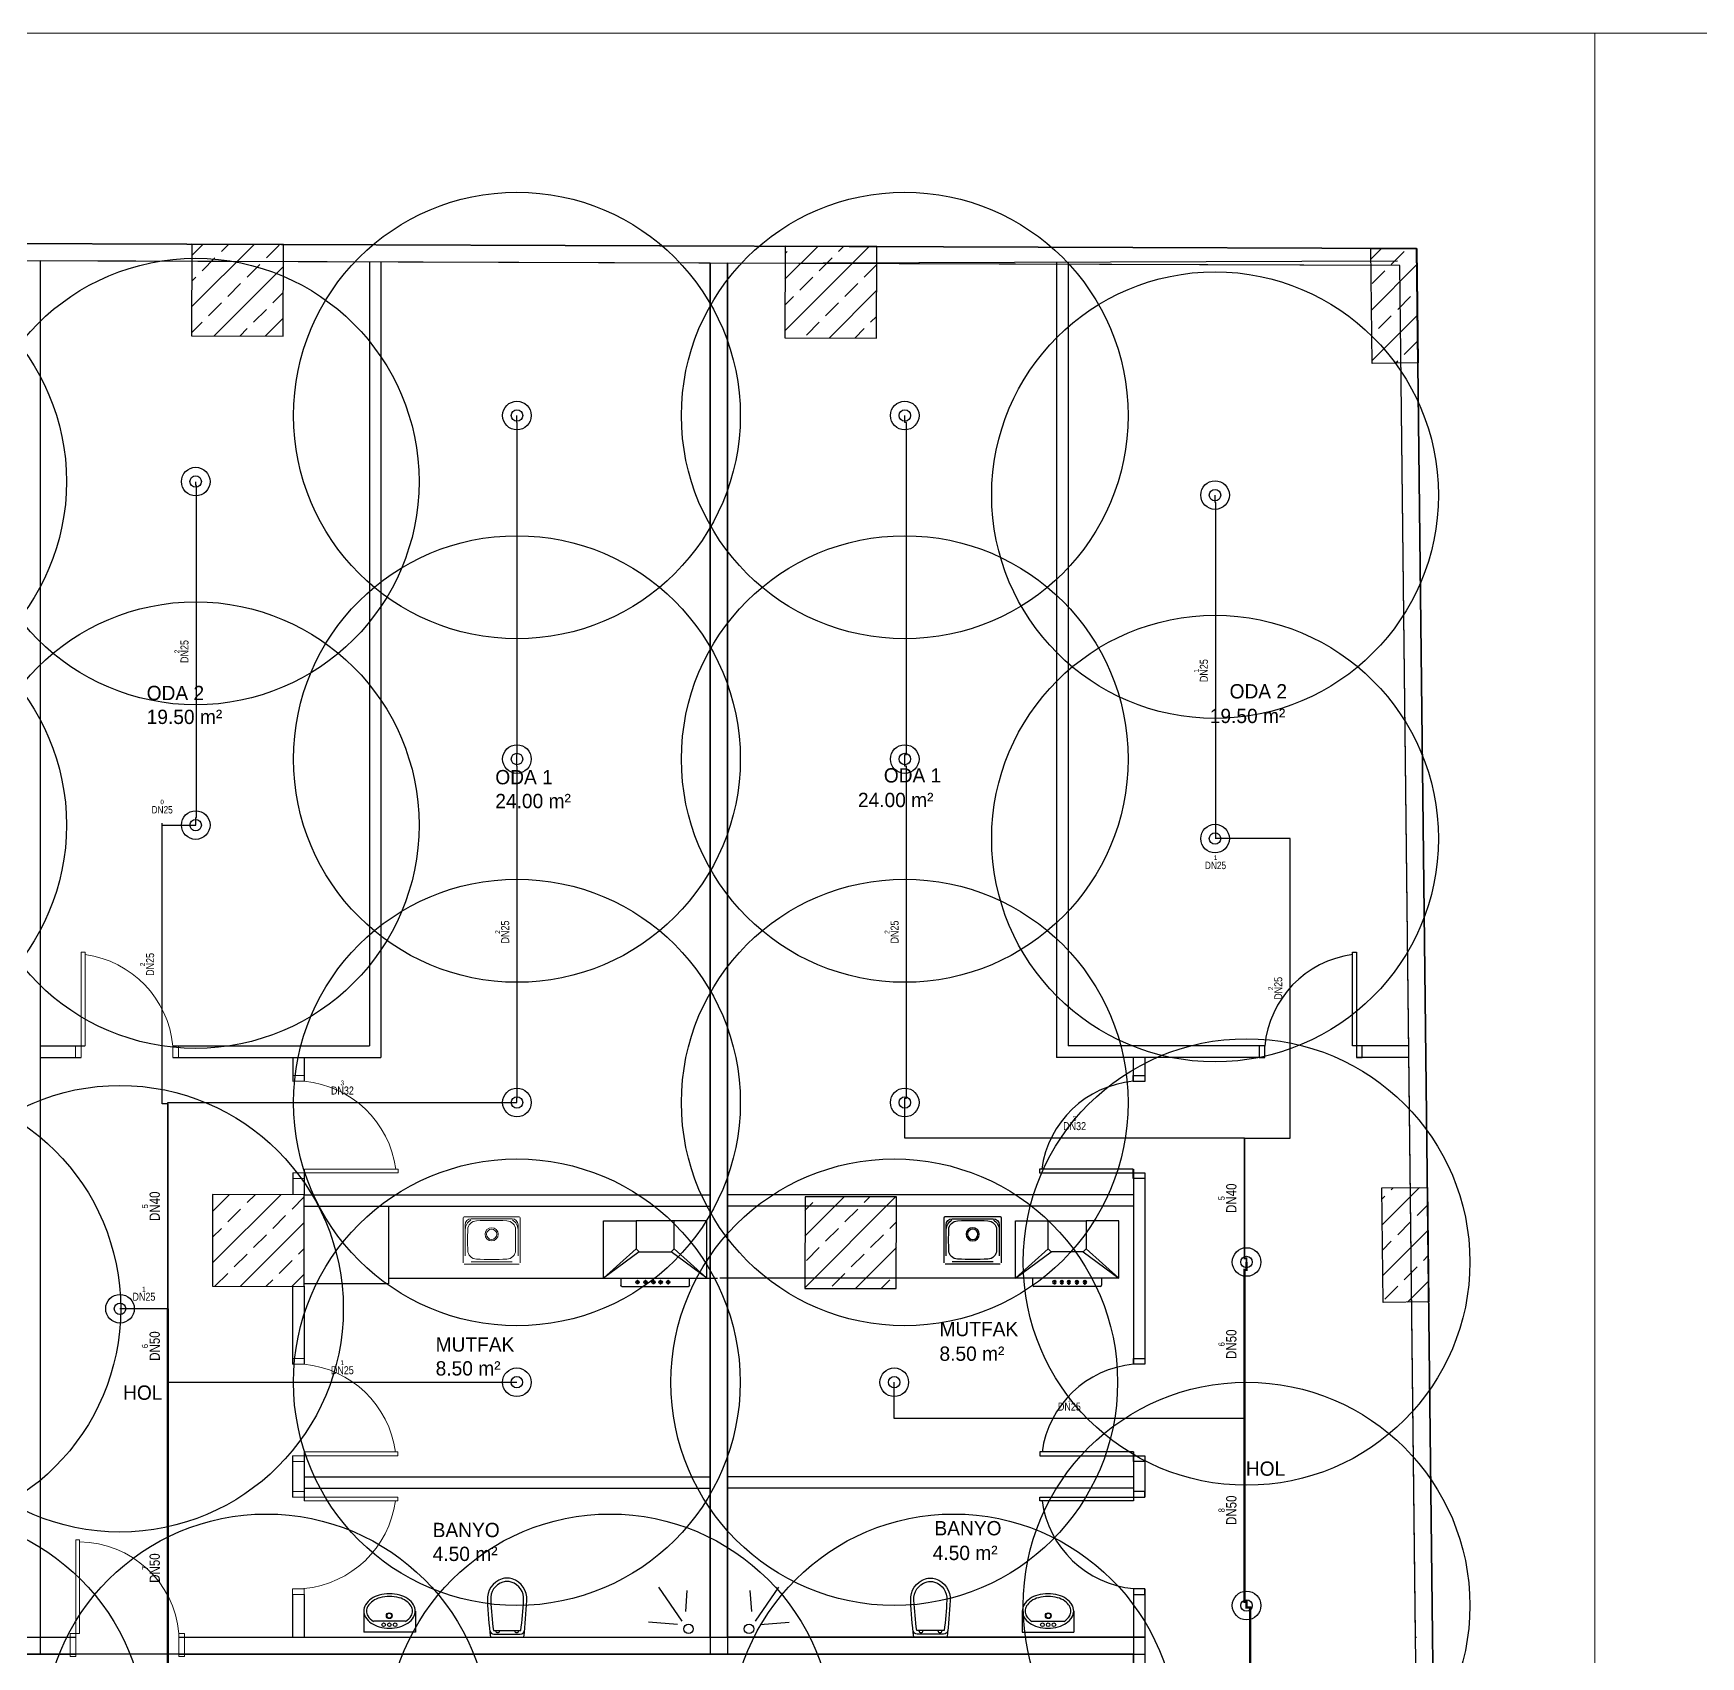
# Model space of a CAD drawing. Header units: centimetres. Extents: x 247996 to 315152, y -468471 to -440326.
# Drawn here: x 255135 to 256590, y -452067 to -450649 of the extents above; entities that cross this region are included whole.
import ezdxf
from ezdxf.enums import TextEntityAlignment as Align

# ---------------------------------------------------------------- set-up
doc = ezdxf.new("R2010")
doc.units = ezdxf.units.CM
for name, color, linetype, lineweight in [('SCOTT-ANTED', 144, 'Continuous', 0), ('SCOTT-ARC_Tefriş1', 117, 'Continuous', 9), ('SCOTT-M_Kapi_Kesit', 171, 'Continuous', 20)]:
    doc.layers.add(name, color=color, linetype=linetype, lineweight=lineweight)
for name, color, linetype in [('SCOTT-MKDU0', 50, 'Continuous'), ('SCOTT-MTY-SPRINKLER', 15, 'Continuous'), ('SCOTT-MTY-SPRINKLER-BORU', 140, 'Continuous'), ('SCOTT-MTY-SPRINKLER-CAP', 141, 'Continuous'), ('SCOTT-MTY-SPRINKLER-KORUMA', 8, 'Continuous')]:
    doc.layers.add(name, color=color, linetype=linetype)
doc.styles.add('MtXpl_Comic_Sans_MS', font='comic.ttf')
doc.styles.add('ROTAS', font='arial.ttf')

# ---------------------------------------------------------------- blocks, each defined once
blk = doc.blocks.new('ASL-SPR-PE')
for radius in [12.5, 5]:
    blk.add_circle((0, 0), radius)
blk = doc.blocks.new('ocak+dav')
for p, q in [((0, 50), (28.5, 24.5)), ((31, 27), (0, 50)), ((0, 50), (90, 50)), ((0, 50), (0, 0)), ((90, 50), (59, 27)), ((61.5, 24.5), (90, 50)), ((90, 50), (90, 0)), ((0, 0), (28.5, 0)), ((90, 0), (61.5, 0))]:
    blk.add_line(p, q)
at = {"color": 251}
for p, q in [((15, 50), (15, 56.3)), ((16, 57.3), (74, 57.3)), ((75, 56.3), (75, 50))]:
    blk.add_line(p, q, dxfattribs=at)
at = {"color": 7}
for p, q in [((29.2, 54.6), (29.2, 55.1)), ((29.8, 55.1), (29.2, 55.1)), ((29.2, 52.1), (29.2, 54.6)), ((29.8, 52.1), (29.2, 52.1)), ((29.8, 54.6), (29.8, 55.1)), ((29.8, 52.1), (29.8, 54.6)), ((36.2, 54.6), (36.2, 55.1)), ((36.8, 55.1), (36.2, 55.1)), ((36.2, 52.1), (36.2, 54.6)), ((36.8, 52.1), (36.2, 52.1)), ((36.8, 54.6), (36.8, 55.1)), ((36.8, 52.1), (36.8, 54.6)), ((43.2, 54.6), (43.2, 55.1)), ((43.8, 55.1), (43.2, 55.1)), ((43.2, 52.1), (43.2, 54.6)), ((43.8, 52.1), (43.2, 52.1)), ((43.8, 54.6), (43.8, 55.1)), ((43.8, 52.1), (43.8, 54.6)), ((49.4, 54.6), (49.4, 55.1)), ((49.4, 55.1), (50, 55.1)), ((49.4, 52.1), (49.4, 54.6)), ((50, 52.1), (49.4, 52.1)), ((50, 54.6), (50, 55.1)), ((50, 52.1), (50, 54.6)), ((55.9, 54.6), (55.9, 55.1)), ((55.9, 55.1), (56.6, 55.1)), ((55.9, 52.1), (55.9, 54.6)), ((56.6, 52.1), (55.9, 52.1)), ((56.6, 54.6), (56.6, 55.1)), ((56.6, 52.1), (56.6, 54.6))]:
    blk.add_line(p, q, dxfattribs=at)
at = {"color": 251}
for centre, start, end in [((16, 56.3), 90, 180), ((74, 56.3), 0, 90)]:
    blk.add_arc(centre, 1, start, end, dxfattribs=at)
at = {"color": 7}
for centre, start, end in [((29.5, 53.6), 102.6235, 257.3767), ((29.5, 53.6), 280.5754, 79.4621), ((36.5, 53.6), 102.6235, 257.3767), ((36.5, 53.6), 280.5754, 79.4621), ((43.5, 53.6), 102.6235, 257.3767), ((43.5, 53.6), 280.5754, 79.4621), ((49.7, 53.6), 102.6235, 257.3767), ((49.7, 53.6), 280.5754, 79.4621), ((56.3, 53.6), 102.6235, 257.3767), ((56.3, 53.6), 280.5754, 79.4621)]:
    blk.add_arc(centre, 1.54, start, end, dxfattribs=at)
at = {"invisible_edges": 1}
for points in [[(61.5, 24.5), (28.5, 24.5), (31, 27), (59, 27)], [(28.5, 24.5), (61.5, 24.5), (61.5, 0), (28.5, 0)]]:
    blk.add_3dface(points, dxfattribs=at)
blk = doc.blocks.new('UIU')
at = {"layer": 'SCOTT-ARC_Tefriş1'}
for p, q in [((534349.4, 4471056.6), (534349.4, 4471096)), ((534350.4, 4471097), (534398.4, 4471097)), ((534356.6, 4471095.2), (534392.3, 4471095.2)), ((534399.4, 4471096), (534399.4, 4471056.6)), ((534351.3, 4471062.8), (534351.3, 4471089.9)), ((534397.6, 4471089.9), (534397.6, 4471062.8)), ((534398.4, 4471055.6), (534350.4, 4471055.6)), ((534392.3, 4471057.5), (534356.6, 4471057.5))]:
    blk.add_line(p, q, dxfattribs=at)
at = {"layer": 'SCOTT-ARC_Tefriş1', "extrusion": (0, 0, -1)}
for centre, major_axis, start_param, end_param in [((534350.4, 4471096), (0.707, 0.707), 3.926991, 5.497787), ((534356.6, 4471089.9), (-3.75, 3.75), 5.497787, 7.068583), ((534361.4, 4471085.4), (-7.14, 7.14), 5.524757, 6.541187), ((534361.5, 4471085.4), (-5.66, 5.66), 5.524757, 7.028844), ((534374.4, 4470761.4), (332.3, 0), 4.67265, 4.752129), ((534387.3, 4471085.4), (-5.66, 5.66), 0.825137, 2.329224), ((534392.3, 4471089.9), (3.75, 3.75), -0.785398, 0.785398), ((534387.4, 4471085.4), (7.14, 7.14), -0.258001, 0.758428), ((534398.4, 4471096), (0.707, 0.707), -0.785398, 0.785398), ((534685.7, 4471076.6), (-234.9, 234.9), 5.470817, 5.524757), ((534374.4, 4471081.6), (-4.07, 4.07), 3.926991, 10.210176), ((534374.4, 4471081.6), (-3.18, 3.18), 3.926991, 10.210176), ((534063.2, 4471076.6), (234.9, 234.9), 0.758428, 0.812368), ((534361.5, 4471067.9), (5.66, 5.66), 2.395934, 3.900021), ((534387.3, 4471067.9), (5.66, 5.66), 0.812368, 2.316455), ((534374.4, 4471391.9), (332.3, 0), 1.531058, 1.610536)]:
    blk.add_ellipse(centre, major_axis=major_axis, ratio=1, start_param=start_param, end_param=end_param, dxfattribs=at)
blk = doc.blocks.new('asudhsaudhsa')
at = {"layer": 'SCOTT-M_Kapi_Kesit'}
for points in [[(526319.1, 4501829.3), (526319.1, 4501834.3), (526329.1, 4501834.3), (526329.1, 4501829.3), (526319.1, 4501829.3)], [(526319.1, 4501744.3), (526319.1, 4501749.3), (526329.1, 4501749.3), (526329.1, 4501744.3), (526319.1, 4501744.3)]]:
    blk.add_lwpolyline(points, dxfattribs=at)
blk.add_lwpolyline([(526329.1, 4501829.3), (526329.1, 4501826), (526410.9, 4501826), (526410.9, 4501829.3)], close=True, dxfattribs=at)
blk.add_arc((526320.8, 4501837.9), 88.9, 275.3081, 352.3253, dxfattribs=at)
blk = doc.blocks.new('uhasduhsadu')
at = {"layer": 'SCOTT-M_Kapi_Kesit'}
blk.add_lwpolyline([(684335.9, 4531169.3), (684332.6, 4531169.3), (684332.6, 4531251.2), (684335.9, 4531251.2)], close=True, dxfattribs=at)
for points in [[(684240.9, 4531149.3), (684245.9, 4531149.3), (684245.9, 4531169.3), (684240.9, 4531169.3), (684240.9, 4531149.3)], [(684335.9, 4531149.3), (684340.9, 4531149.3), (684340.9, 4531169.3), (684335.9, 4531169.3), (684335.9, 4531149.3)]]:
    blk.add_lwpolyline(points, dxfattribs=at)
blk.add_arc((684333.2, 4531161.7), 87.6, 90.3687, 174.9809, dxfattribs=at)

msp = doc.modelspace()

# ---------------------------------------------------------------- linework, layer by layer
at = {"layer": 'SCOTT-ANTED'}
for p, q in [((276712.4, -450649.1), (248038.8, -450649.1)), ((256497.9, -450649.1), (256497.9, -458149.1))]:
    msp.add_line(p, q, dxfattribs=at)
at = {"layer": 'SCOTT-MKDU0', "color": 8, "ltscale": 0.03}
for p, q in [((256342.3, -450836.9), (254525.5, -450830.7)), ((254525.5, -450830.7), (256342.3, -450836.9)), ((255272.9, -450833.3), (255272.6, -450913.3)), ((255272.7, -450888.1), (255327.3, -450833.5)), ((255352.9, -450833.6), (255272.9, -450833.3)), ((255272.9, -450843), (255282.5, -450833.4)), ((255298.7, -450839.7), (255304.9, -450833.4)), ((255338, -450845.3), (255349.2, -450834)), ((255352.6, -450913.6), (255352.9, -450833.6)), ((255790.9, -450835.1), (255790.6, -450915.1)), ((255790.6, -450909), (255864.3, -450835.4)), ((255790.8, -450863.9), (255819.5, -450835.2)), ((255870.9, -450835.4), (255790.9, -450835.1)), ((255790.9, -450841.4), (255792.6, -450839.7)), ((255837.5, -450839.7), (255841.9, -450835.3)), ((255870.6, -450915.4), (255870.9, -450835.4)), ((256302.4, -450837.4), (256342.4, -450837)), ((256303.6, -450937.4), (256302.4, -450837.4)), ((256302.5, -450846.1), (256311.3, -450837.3)), ((256320.2, -450850.9), (256331.4, -450839.7)), ((256372.6, -453482.7), (256342.3, -450836.9)), ((256342.3, -450836.9), (256372.6, -453482.7)), ((256342.4, -450837), (256343.6, -450937)), ((256327.5, -450851.9), (254540.5, -450845.8)), ((255140.5, -450847.8), (255140.5, -452064.7)), ((255140.5, -450847.8), (255140.5, -452064.7)), ((255725.5, -450849.8), (255140.5, -450847.8)), ((255140.5, -450847.8), (255140.5, -452049.7)), ((255281.9, -450856.5), (255293.1, -450845.3)), ((255292.3, -450913.4), (255352.8, -450852.9)), ((255321.2, -450862.1), (255332.4, -450850.9)), ((255428, -450848.8), (255428, -451533.5)), ((255438, -450848.9), (255438, -451543.5)), ((255725.5, -450849.8), (255725.5, -452064.7)), ((255725.5, -452049.7), (255725.5, -450849.8)), ((255725.5, -450849.9), (255725.5, -452064.7)), ((255740.5, -450849.8), (256325.5, -450847.8)), ((255740.5, -450849.8), (255740.5, -452064.7)), ((255740.5, -452049.7), (255740.5, -450849.8)), ((256327.5, -450851.9), (255740.5, -450849.9)), ((255740.5, -450849.9), (255740.5, -452049.7)), ((255740.5, -450849.9), (255740.5, -452064.7)), ((255820.7, -450856.5), (255831.9, -450845.3)), ((255860, -450862.1), (255870.8, -450851.2)), ((256028, -450848.9), (256028, -451543.5)), ((256038, -450848.8), (256038, -451533.5)), ((256303.1, -450890.5), (256342.6, -450850.9)), ((256357.6, -453482.1), (256327.5, -450851.9)), ((256341.2, -452049.7), (256327.5, -450851.9)), ((255272.8, -450865.6), (255276.3, -450862.1)), ((255304.3, -450878.9), (255315.5, -450867.7)), ((255803.8, -450873.3), (255815.1, -450862.1)), ((255843.1, -450878.9), (255854.4, -450867.7)), ((256303.4, -450867.7), (256314.6, -450856.5)), ((255343.6, -450884.6), (255352.8, -450875.4)), ((255790.7, -450886.5), (255798.2, -450878.9)), ((255829.3, -450915.2), (255870.8, -450873.8)), ((256325.8, -450890.2), (256337, -450878.9)), ((256342.7, -450873.3), (256342.9, -450873.1)), ((255287.5, -450895.8), (255298.7, -450884.6)), ((255326.8, -450901.4), (255338, -450890.2)), ((255337.1, -450913.6), (255352.7, -450897.9)), ((255826.3, -450895.8), (255837.5, -450884.6)), ((255865.6, -450901.4), (255870.7, -450896.3)), ((256303.6, -450934.9), (256343.1, -450895.3)), ((256309, -450907), (256320.2, -450895.8)), ((255272.6, -450910.6), (255281.9, -450901.4)), ((255314.7, -450913.5), (255321.2, -450907)), ((255809.5, -450912.6), (255820.7, -450901.4)), ((255851.7, -450915.3), (255860, -450907)), ((256303.3, -450912.7), (256303.4, -450912.6)), ((255272.6, -450913.3), (255352.6, -450913.6)), ((255790.6, -450915.1), (255870.6, -450915.4)), ((256331.4, -450929.5), (256342.7, -450918.2)), ((256343.6, -450937), (256303.6, -450937.4)), ((256323.7, -450937.2), (256325.8, -450935.1)), ((255140.5, -451533.5), (255179.6, -451533.5)), ((255256.3, -451533.5), (255428, -451533.5)), ((256209.7, -451533.5), (256038, -451533.5)), ((256335.3, -451533.5), (256286.4, -451533.5)), ((255140.5, -451543.5), (255176.3, -451543.5)), ((255140.5, -451543.5), (255176.3, -451543.5)), ((255256.3, -451543.5), (255438, -451543.5)), ((255256.3, -451543.5), (255438, -451543.5)), ((255361.1, -451543.3), (255361.1, -451564.4)), ((255371.1, -451543.3), (255371.1, -451564.4)), ((256209.7, -451543.5), (256028, -451543.5)), ((256209.7, -451543.5), (256028, -451543.5)), ((256094.9, -451543.3), (256094.9, -451564.4)), ((256104.9, -451543.3), (256104.9, -451564.4)), ((256335.4, -451543.5), (256289.7, -451543.5)), ((256335.4, -451543.5), (256289.7, -451543.5)), ((255361.1, -451644.4), (255361.1, -451663.3)), ((255371.1, -451641.1), (255371.1, -451663.3)), ((256095.1, -451641.1), (256095.1, -451663.5)), ((256095.1, -451644.4), (256095.1, -451811.5)), ((256105.1, -451644.4), (256105.1, -451706.2)), ((255291.1, -451663.3), (255290.9, -451743.3)), ((255290.9, -451723), (255350.5, -451663.5)), ((255291.1, -451678), (255305.7, -451663.3)), ((255371.1, -451663.5), (255291.1, -451663.3)), ((255321.2, -451670.3), (255328.1, -451663.4)), ((255360.4, -451675.9), (255371.1, -451665.3)), ((255370.9, -451743.5), (255371.1, -451663.5)), ((255371.1, -451663.5), (255725.5, -451663.5)), ((256095.1, -451663.5), (255740.5, -451663.5)), ((255808.3, -451665.2), (255808, -451745.2)), ((255808, -451744.8), (255887.3, -451665.4)), ((255808.1, -451699.7), (255842.6, -451665.3)), ((255888.3, -451665.4), (255808.3, -451665.2)), ((255860, -451670.3), (255864.9, -451665.4)), ((255888, -451745.4), (255888.3, -451665.4)), ((256311.8, -451657.5), (256351.8, -451657)), ((256313, -451757.5), (256311.8, -451657.5)), ((256312, -451667.4), (256314.6, -451664.7)), ((256312.2, -451689.6), (256344.7, -451657.1)), ((256320.2, -451659.1), (256321.9, -451657.4)), ((256351.8, -451657), (256353, -451757)), ((255304.3, -451687.2), (255315.5, -451675.9)), ((255343.6, -451692.8), (255354.8, -451681.6)), ((255371.1, -451673.5), (255725.5, -451673.5)), ((256094.9, -451673.5), (255740.5, -451673.5)), ((255808.2, -451677.2), (255815.1, -451670.3)), ((255843.1, -451687.2), (255854.4, -451675.9)), ((255929.7, -451723), (255929.7, -451683.5)), ((255930.7, -451682.5), (255978.7, -451682.5)), ((255936.8, -451684.4), (255972.5, -451684.4)), ((255979.7, -451683.5), (255979.7, -451723)), ((256342.7, -451681.6), (256352, -451672.2)), ((255291, -451700.5), (255298.7, -451692.8)), ((255315.5, -451743.3), (255371, -451687.8)), ((255326.8, -451709.6), (255338, -451698.4)), ((255826.3, -451704), (255837.5, -451692.8)), ((255865.6, -451709.6), (255876.8, -451698.4)), ((255882.4, -451692.8), (255888.2, -451687)), ((255931.5, -451716.8), (255931.5, -451689.7)), ((255977.8, -451689.7), (255977.8, -451716.8)), ((255992.2, -451686.2), (256020.7, -451686.2)), ((255992.2, -451736.2), (255992.2, -451686.2)), ((256082.2, -451686.2), (256053.7, -451686.2)), ((256082.2, -451736.2), (256082.2, -451686.2)), ((256312.7, -451733.9), (256352.3, -451694.4)), ((256325.8, -451698.4), (256337, -451687.2)), ((255366.1, -451715.2), (255371, -451710.3)), ((255809.5, -451720.8), (255820.7, -451709.6)), ((255852.3, -451745.3), (255888.1, -451709.5)), ((256020.7, -451710.7), (255992.2, -451736.2)), ((255992.2, -451736.2), (256023.2, -451713.2)), ((256051.2, -451713.2), (256082.2, -451736.2)), ((256082.2, -451736.2), (256053.7, -451710.7)), ((256105.1, -451706.2), (256105.1, -451811.5)), ((256312.5, -451711.8), (256320.2, -451704)), ((255309.9, -451726.5), (255321.2, -451715.2)), ((255349.2, -451732.1), (255360.4, -451720.8)), ((255848.7, -451726.5), (255860, -451715.2)), ((255978.7, -451724), (255930.7, -451724)), ((255972.5, -451722.1), (255936.8, -451722.1)), ((256331.4, -451737.7), (256342.7, -451726.5)), ((256348.3, -451720.8), (256352.5, -451716.6)), ((255293.1, -451743.3), (255304.3, -451732.1)), ((255337.9, -451743.4), (255343.6, -451737.7)), ((255360.2, -451743.5), (255370.9, -451732.8)), ((255370.9, -451736.2), (255371.1, -451736.2)), ((255370.9, -451736.2), (255371.1, -451736.2)), ((255444.7, -451736.2), (255732, -451736.2)), ((255444.7, -451736.2), (255732, -451736.2)), ((256021.3, -451736.2), (255734, -451736.2)), ((256021.3, -451736.2), (255734, -451736.2)), ((255831.9, -451743.3), (255843.1, -451732.1)), ((255874.7, -451745.4), (255882.4, -451737.7)), ((256082.2, -451736.2), (255992.2, -451736.2)), ((256007.2, -451742.5), (256007.2, -451736.2)), ((256025.7, -451738.3), (256025.7, -451740.9)), ((256025.7, -451738.3), (256026.3, -451738.3)), ((256025.7, -451740.9), (256025.7, -451741.4)), ((256026.3, -451741.4), (256025.7, -451741.4)), ((256026.3, -451738.3), (256026.3, -451740.9)), ((256026.3, -451740.9), (256026.3, -451741.4)), ((256032.3, -451738.3), (256032.3, -451740.9)), ((256032.3, -451738.3), (256032.9, -451738.3)), ((256032.3, -451740.9), (256032.3, -451741.4)), ((256032.9, -451741.4), (256032.3, -451741.4)), ((256032.9, -451738.3), (256032.9, -451740.9)), ((256032.9, -451740.9), (256032.9, -451741.4)), ((256038.4, -451738.3), (256038.4, -451740.9)), ((256038.4, -451738.3), (256039, -451738.3)), ((256038.4, -451740.9), (256038.4, -451741.4)), ((256038.4, -451741.4), (256039, -451741.4)), ((256039, -451738.3), (256039, -451740.9)), ((256039, -451740.9), (256039, -451741.4)), ((256045.4, -451738.3), (256045.4, -451740.9)), ((256045.4, -451738.3), (256046, -451738.3)), ((256045.4, -451740.9), (256045.4, -451741.4)), ((256045.4, -451741.4), (256046, -451741.4)), ((256046, -451738.3), (256046, -451740.9)), ((256046, -451740.9), (256046, -451741.4)), ((256052.4, -451738.3), (256052.4, -451740.9)), ((256052.4, -451738.3), (256053, -451738.3)), ((256052.4, -451740.9), (256052.4, -451741.4)), ((256052.4, -451741.4), (256053, -451741.4)), ((256053, -451738.3), (256053, -451740.9)), ((256053, -451740.9), (256053, -451741.4)), ((256067.2, -451736.2), (256067.2, -451742.5)), ((256095.1, -451736.2), (256094.9, -451736.2)), ((256095.1, -451736.2), (256094.9, -451736.2)), ((256334.3, -451757.2), (256352.8, -451738.8)), ((255290.9, -451743.3), (255370.9, -451743.5)), ((255360.9, -451743.3), (255360.9, -451811.5)), ((255370.9, -451743.3), (255370.9, -451811.5)), ((255808, -451745.2), (255888, -451745.4)), ((256066.2, -451743.5), (256008.2, -451743.5)), ((256353, -451757), (256313, -451757.5)), ((256314.6, -451754.5), (256325.8, -451743.3)), ((255370.9, -451888.1), (255370.9, -451930.8)), ((256095.1, -451888.1), (256095.1, -451930.8)), ((255360.9, -451891.5), (255360.9, -451927.5)), ((256105.1, -451891.5), (256105.1, -451927.5)), ((255370.9, -451909.7), (255725.5, -451909.7)), ((256095.1, -451909.7), (255740.5, -451909.7)), ((255370.9, -451919.7), (255725.5, -451919.7)), ((256095.1, -451919.7), (255740.5, -451919.7)), ((255360.9, -452012.5), (255360.9, -452049.7)), ((255370.9, -452012.5), (255370.9, -452049.7)), ((255700.9, -452035.9), (255680.7, -452006.3)), ((255704.1, -452027.5), (255705.5, -452009.1)), ((255761.9, -452027.5), (255760.5, -452009.1)), ((255765.1, -452035.9), (255785.3, -452006.3)), ((256095.1, -452012.5), (256095.1, -452094.5)), ((256105.1, -452007.5), (256105.1, -452094.5)), ((255423, -452027), (255423, -452045.6)), ((255468.1, -452027), (255468.1, -452045.6)), ((255997.9, -452027), (255997.9, -452045.6)), ((256043, -452027), (256043, -452045.6)), ((255468.1, -452045.6), (255423, -452045.6)), ((255459.6, -452036), (255431.5, -452036)), ((255697, -452038.7), (255671.6, -452036.7)), ((255769, -452038.7), (255794.4, -452036.7)), ((255997.9, -452045.6), (256043, -452045.6)), ((256006.4, -452036), (256034.5, -452036)), ((255094.4, -452049.7), (255171.6, -452049.7)), ((255140.5, -452049.7), (255171.6, -452049.7)), ((255261.6, -452049.7), (256105.1, -452049.7)), ((255261.6, -452049.7), (255725.5, -452049.7)), ((256105.1, -452049.7), (255740.5, -452049.7)), ((255740.5, -452049.7), (256105.1, -452049.7)), ((256341.2, -452049.7), (256342.1, -452049.7)), ((256095.1, -452064.7), (254540.7, -452064.7)), ((255094.4, -452064.7), (255171.6, -452064.7)), ((255261.6, -452064.7), (256105.1, -452064.7)), ((256095.1, -452214.7), (256095.1, -452064.7))]:
    msp.add_line(p, q, dxfattribs=at)
for points in [[(256289.7, -451533.5), (256286.4, -451533.5), (256286.4, -451451.7), (256289.7, -451451.7)], [(256094.9, -451644.4), (256094.9, -451641.1), (256013, -451641.1), (256013, -451644.4)], [(255371.1, -451673.5), (255444.7, -451673.5), (255444.7, -451741.2), (255371.1, -451741.2)], [(256095.1, -451891.5), (256095.1, -451888.1), (256013.3, -451888.1), (256013.3, -451891.5)], [(256095.1, -451927.5), (256095.1, -451930.8), (256013.3, -451930.8), (256013.3, -451927.5)]]:
    msp.add_lwpolyline(points, close=True, dxfattribs=at)
for points in [[(256204.7, -451543.5), (256209.7, -451543.5), (256209.7, -451533.5), (256204.7, -451533.5), (256204.7, -451543.5)], [(256289.7, -451543.5), (256294.7, -451543.5), (256294.7, -451533.5), (256289.7, -451533.5), (256289.7, -451543.5)], [(256104.9, -451559.4), (256104.9, -451564.4), (256094.9, -451564.4), (256094.9, -451559.4), (256104.9, -451559.4)], [(256104.9, -451644.4), (256104.9, -451649.4), (256094.9, -451649.4), (256094.9, -451644.4), (256104.9, -451644.4)], [(256105.1, -451806.5), (256105.1, -451811.5), (256095.1, -451811.5), (256095.1, -451806.5), (256105.1, -451806.5)], [(256105.1, -451891.5), (256105.1, -451896.5), (256095.1, -451896.5), (256095.1, -451891.5), (256105.1, -451891.5)], [(256105.1, -451927.5), (256105.1, -451922.5), (256095.1, -451922.5), (256095.1, -451927.5), (256105.1, -451927.5)], [(256105.1, -452012.5), (256105.1, -452007.5), (256095.1, -452007.5), (256095.1, -452012.5), (256105.1, -452012.5)]]:
    msp.add_lwpolyline(points, dxfattribs=at)
for points in [[(255562.8, -452049.7, 0.01664), (255565.4, -452017.8, 0.351622), (255552.6, -451998.9, 0.068714), (255548.2, -451998.3, 0.068714), (255543.8, -451998.9, 0.351622), (255531, -452017.8, 0.01664), (255533.6, -452049.7)], [(255560.2, -452044.1, 0.016866), (255562.6, -452017.6, 0.351778), (255551.8, -452001.7, 0.068022), (255548.2, -452001.2, 0.068022), (255544.6, -452001.7, 0.351778), (255533.9, -452017.6, 0.016866), (255536.2, -452044.1)], [(255903.2, -452049.7, -0.01664), (255900.6, -452017.8, -0.351622), (255913.4, -451998.9, -0.068714), (255917.8, -451998.3, -0.068714), (255922.2, -451998.9, -0.351622), (255935, -452017.8, -0.01664), (255932.4, -452049.7)], [(255905.8, -452044.1, -0.016866), (255903.4, -452017.6, -0.351778), (255914.2, -452001.7, -0.068022), (255917.8, -452001.2, -0.068022), (255921.4, -452001.7, -0.351778), (255932.1, -452017.6, -0.016866), (255929.8, -452044.1)]]:
    msp.add_lwpolyline(points, format="xyb", close=True, dxfattribs=at)
for points in [[(255533.3, -452044.2, 0.389191), (255536.7, -452047.3), (255548.2, -452047.3), (255559.7, -452047.3, 0.389191), (255563.1, -452044.2, 0.389191)], [(255932.6, -452044.2, -0.389191), (255929.3, -452047.3), (255917.8, -452047.3), (255906.3, -452047.3, -0.389191), (255902.9, -452044.2, -0.389191)]]:
    msp.add_lwpolyline(points, format="xyb", dxfattribs=at)
for centre, radius in [((255445.3, -452031.1), 2.52), ((255445.3, -452031.1), 2.12), ((256020.7, -452031.1), 2.52), ((256020.7, -452031.1), 2.12), ((255440.4, -452039), 1.56), ((255445.4, -452039), 1.56), ((255450.4, -452039), 1.56), ((255706.6, -452042.6, 51), 4.14), ((255759.4, -452042.6, 51), 4.14), ((256015.6, -452039), 1.56), ((256020.6, -452039), 1.56), ((256025.6, -452039), 1.56)]:
    msp.add_circle(centre, radius, dxfattribs=at)
for centre, radius, start, end in [((256298.2, -451541.8), 88.9, 97.6747, 174.6919), ((256103.1, -451652.9), 88.9, 95.3081, 172.3253), ((256008.2, -451742.5), 1, 180, 270), ((256026, -451739.8), 1.54, 100.5754, 259.4621), ((256026, -451739.8), 1.54, 282.6235, 77.3767), ((256032.5, -451739.8), 1.54, 100.5754, 259.4621), ((256032.5, -451739.8), 1.54, 282.6235, 77.3767), ((256038.7, -451739.8), 1.54, 100.5754, 259.4621), ((256038.7, -451739.8), 1.54, 282.6235, 77.3767), ((256045.7, -451739.8), 1.54, 100.5754, 259.4621), ((256045.7, -451739.8), 1.54, 282.6235, 77.3767), ((256052.7, -451739.8), 1.54, 100.5754, 259.4621), ((256052.7, -451739.8), 1.54, 282.6235, 77.3767), ((256066.2, -451742.5), 1, 270, 0), ((256103.4, -451900), 88.9, 95.3081, 172.3253), ((256103.4, -451918.9), 88.9, 187.6747, 264.6919), ((255439.2, -452030.6), 17.2, 123.8347, 148.2866), ((255439.2, -452030.6), 14.8, 123.8347, 148.2866), ((255443, -452036.3), 24.1, 105.5176, 123.8347), ((255443, -452036.3), 21.7, 105.5176, 123.8347), ((255445.5, -452045.4), 33.5, 90, 105.5176), ((255445.5, -452045.4), 31.1, 90, 105.5176), ((255445.5, -452045.4), 33.5, 74.4824, 90), ((255445.5, -452045.4), 31.1, 74.4824, 90), ((255448.1, -452036.3), 21.7, 56.1653, 74.4824), ((255448.1, -452036.3), 24.1, 56.1653, 74.4824), ((255451.9, -452030.6), 14.8, 31.7134, 56.1653), ((255451.9, -452030.6), 17.2, 31.7134, 56.1653), ((256014.1, -452030.6), 17.2, 123.8347, 148.2866), ((256014.1, -452030.6), 14.8, 123.8347, 148.2866), ((256017.9, -452036.3), 24.1, 105.5176, 123.8347), ((256017.9, -452036.3), 21.7, 105.5176, 123.8347), ((256020.4, -452045.4), 33.5, 90, 105.5176), ((256020.4, -452045.4), 31.1, 90, 105.5176), ((256020.4, -452045.4), 33.5, 74.4824, 90), ((256020.4, -452045.4), 31.1, 74.4824, 90), ((256023, -452036.3), 21.7, 56.1653, 74.4824), ((256023, -452036.3), 24.1, 56.1653, 74.4824), ((256026.8, -452030.6), 14.8, 31.7134, 56.1653), ((256026.8, -452030.6), 17.2, 31.7134, 56.1653), ((255433.4, -452027), 10.3, 148.2866, 180), ((255433.4, -452027), 10.3, 180, 211.7134), ((255439.2, -452023.4), 17.2, 211.7134, 236.1653), ((255433.4, -452027), 7.93, 148.2866, 180), ((255433.4, -452027), 7.93, 180, 211.7134), ((255439.2, -452023.4), 14.8, 211.7134, 238.6233), ((255451.9, -452023.4), 14.8, 301.3767, 328.2866), ((255451.9, -452023.4), 17.2, 303.8347, 328.2866), ((255457.7, -452027), 7.93, 0, 31.7134), ((255457.7, -452027), 7.93, 328.2866, 0), ((255457.7, -452027), 10.3, 0, 31.7134), ((255457.7, -452027), 10.3, 328.2866, 0), ((256008.3, -452027), 10.3, 148.2866, 180), ((256008.3, -452027), 10.3, 180, 211.7134), ((256014.1, -452023.4), 17.2, 211.7134, 236.1653), ((256008.3, -452027), 7.93, 148.2866, 180), ((256008.3, -452027), 7.93, 180, 211.7134), ((256014.1, -452023.4), 14.8, 211.7134, 238.6233), ((256026.8, -452023.4), 14.8, 301.3767, 328.2866), ((256026.8, -452023.4), 17.2, 303.8347, 328.2866), ((256032.6, -452027), 7.93, 0, 31.7134), ((256032.6, -452027), 7.93, 328.2866, 0), ((256032.6, -452027), 10.3, 0, 31.7134), ((256032.6, -452027), 10.3, 328.2866, 0), ((255443, -452017.6), 24.1, 236.1653, 254.4824), ((255445.5, -452008.6), 33.5, 254.4824, 270), ((255445.5, -452008.6), 33.5, 270, 285.5176), ((255448.1, -452017.6), 24.1, 285.5176, 303.8347), ((255539.9, -452044.1), 1.78, 180, 0), ((255556.5, -452044.1), 1.78, 180, 0), ((255909.5, -452044.1), 1.78, 180, 0), ((255926.1, -452044.1), 1.78, 180, 0), ((256017.9, -452017.6), 24.1, 236.1653, 254.4824), ((256020.4, -452008.6), 33.5, 254.4824, 270), ((256020.4, -452008.6), 33.5, 270, 285.5176), ((256023, -452017.6), 24.1, 285.5176, 303.8347)]:
    msp.add_arc(centre, radius, start, end, dxfattribs=at)
at = {"layer": 'SCOTT-MKDU0', "color": 8, "ltscale": 0.03, "extrusion": (0, 0, -1)}
for centre, major_axis, start_param, end_param in [((255930.7, -451683.5), (0.707, 0.707), 3.926991, 5.497787), ((255936.8, -451689.7), (-3.75, 3.75), 5.497787, 7.068583), ((255972.5, -451689.7), (3.75, 3.75), -0.785398, 0.785398), ((255978.7, -451683.5), (0.707, 0.707), -0.785398, 0.785398), ((255941.7, -451694.2), (-7.14, 7.14), 5.524757, 6.541187), ((256265.9, -451703), (-234.9, 234.9), 5.470817, 5.524757), ((255941.8, -451694.2), (-5.66, 5.66), 5.524757, 7.028844), ((255954.7, -452018.2), (332.3, 0), 4.67265, 4.752129), ((255954.7, -451698), (-4.07, 4.07), 3.926991, 10.210176), ((255954.7, -451698), (-3.18, 3.18), 3.926991, 10.210176), ((255967.6, -451694.2), (-5.66, 5.66), 0.825137, 2.329224), ((255967.7, -451694.2), (7.14, 7.14), -0.258001, 0.758428), ((255643.4, -451703), (234.9, 234.9), 0.758428, 0.812368), ((255941.8, -451711.7), (5.66, 5.66), 2.395934, 3.900021), ((255967.6, -451711.7), (5.66, 5.66), 0.812368, 2.316455), ((255954.7, -451387.7), (332.3, 0), 1.531058, 1.610536)]:
    msp.add_ellipse(centre, major_axis=major_axis, ratio=1, start_param=start_param, end_param=end_param, dxfattribs=at)
at = {"layer": 'SCOTT-MKDU0', "color": 8, "ltscale": 0.03, "invisible_edges": 1}
for points in [[(256053.7, -451710.7), (256020.7, -451710.7), (256020.7, -451686.2), (256053.7, -451686.2)], [(256020.7, -451710.7), (256053.7, -451710.7), (256051.2, -451713.2), (256023.2, -451713.2)]]:
    msp.add_3dface(points, dxfattribs=at)
at = {"layer": 'SCOTT-MTY-SPRINKLER-BORU'}
for points in [[(255556.8, -451582.9), (255556.8, -451579), (255557, -451579), (255557, -451289), (255556.8, -451289), (255556.8, -451284), (255556.8, -451282.9), (255556.8, -451279), (255557, -451279), (255557, -450989), (255556.8, -450989), (255556.8, -450982.9)], [(255895.4, -451582.9), (255895.4, -451579), (255897, -451579), (255897, -451289), (255895.4, -451289), (255895.4, -451284), (255895.4, -451282.9), (255895.4, -451279), (255897, -451279), (255897, -450989), (255895.4, -450989), (255895.4, -450982.9)], [(255247, -451340.7), (255276.3, -451340.7), (255276.3, -451334), (255277, -451334), (255277, -451044), (255276.3, -451044), (255276.3, -451040.7)], [(256167, -451352.4), (256167, -451059), (256166.4, -451059), (256166.4, -451052.4)], [(255247, -451340.7), (255247, -451339)], [(255252, -451584), (255247, -451584), (255247, -451340.7)], [(256167, -451352.4), (256166.4, -451352.4)], [(256192, -451614), (256232, -451614), (256232, -451352.4), (256167, -451352.4)], [(255252, -451584), (255252, -451582.9), (255556.8, -451582.9)], [(256192, -451614), (255895.4, -451614), (255895.4, -451584), (255895.4, -451582.9)], [(255252, -451763), (255210.1, -451763)], [(255252, -451827.2), (255556.7, -451827.2)], [(256192, -451859), (255886.2, -451859), (255886.2, -451827.2)]]:
    msp.add_lwpolyline(points, dxfattribs=at)
for points, const_width in [([(255252, -451763), (255252, -451584)], 1.5), ([(256193.8, -451722.2), (256193.8, -451719), (256192, -451719), (256192, -451614)], 1.5), ([(256192, -451859), (256192, -451729), (256193.8, -451729), (256193.8, -451724), (256193.8, -451722.2)], 2), ([(255252, -451827.2), (255252, -451764), (255252, -451763)], 2), ([(255252, -452150), (255252, -451829), (255252, -451827.2)], 2), ([(256197, -452150), (256197, -452024), (256193.8, -452024), (256193.8, -452022.2), (256193.8, -452019), (256192, -452019), (256192, -451859)], 2)]:
    msp.add_lwpolyline(points, dxfattribs=dict(at, const_width=const_width))
at = {"layer": 'SCOTT-MTY-SPRINKLER-KORUMA'}
for centre in [(255556.8, -450982.9), (255895.4, -450982.9), (254968.5, -451040.6), (255276.3, -451040.6), (256166.3, -451052.4), (255556.8, -451282.9), (255895.4, -451282.9), (254968.5, -451340.6), (255276.3, -451340.6), (256166.3, -451352.4), (255556.8, -451582.9), (255895.4, -451582.9), (256193.8, -451722.2), (255015.8, -451763), (255210.2, -451763), (255556.7, -451827.2), (255886.2, -451827.2), (256193.8, -452022.2), (255038.1, -452137.3), (255338.1, -452137.3), (255638.1, -452137.3), (255938.1, -452137.3)]:
    msp.add_circle(centre, 195, dxfattribs=at)

# ---------------------------------------------------------------- block references
at = {"layer": 'SCOTT-MKDU0', "color": 8, "ltscale": 0.03, "rotation": 90.00000000000001}
msp.add_blockref('asudhsaudhsa', (4757005.7, -977862.6), dxfattribs=at)
at = {"layer": 'SCOTT-MKDU0', "color": 8, "ltscale": 0.03, "xscale": -1, "rotation": 180}
for name, p in [('asudhsaudhsa', (-270957.9, 4050185)), ('ocak+dav', (255632.5, -451686.2)), ('asudhsaudhsa', (-270958.2, 4049937.9))]:
    msp.add_blockref(name, p, dxfattribs=at)
at = {"layer": 'SCOTT-MKDU0', "color": 8, "ltscale": 0.03, "xscale": -1}
for name, p in [('UIU', (789909.1, -4922779.6)), ('uhasduhsadu', (939507.5, -4983216)), ('uhasduhsadu', (939507.5, -4983216)), ('uhasduhsadu', (939507.5, -4983216))]:
    msp.add_blockref(name, p, dxfattribs=at)
at = {"layer": 'SCOTT-MKDU0', "color": 8, "ltscale": 0.03}
msp.add_blockref('asudhsaudhsa', (-270958.2, -4953756.8), dxfattribs=at)
at = {"layer": 'SCOTT-MTY-SPRINKLER'}
for p in [(255556.8, -450982.9), (255895.4, -450982.9), (255276.3, -451040.6), (256166.3, -451052.4), (255556.8, -451282.9), (255895.4, -451282.9), (255276.3, -451340.6), (256166.3, -451352.4), (255556.8, -451582.9), (255895.4, -451582.9), (256193.8, -451722.2), (255210.2, -451763), (255556.7, -451827.2), (255886.2, -451827.2), (256193.8, -452022.2)]:
    msp.add_blockref('ASL-SPR-PE', p, dxfattribs=at)

# ---------------------------------------------------------------- texts
at = {"layer": 'SCOTT-MKDU0', "color": 8, "ltscale": 0.03, "style": 'MtXpl_Comic_Sans_MS'}
for s, p in [('ODA 2', (256179, -451230)), ('19.50 m²', (256161.7, -451251.5)), ('ODA 1', (255877.1, -451303.4)), ('24.00 m²', (255854.5, -451324.9)), ('MUTFAK', (255925.7, -451787)), ('8.50 m²', (255925.7, -451808.5)), ('HOL', (256193.2, -451908.9)), ('BANYO', (255921.3, -451960.9)), ('4.50 m²', (255919.8, -451982.5))]:
    msp.add_text(s, height=12.5, dxfattribs=at).set_placement(p)
at = {"layer": 'SCOTT-MKDU0', "color": 8, "ltscale": 0.03, "char_height": 12.5, "attachment_point": 7}
for s, insert in [('{\\fComic Sans MS|b0|i0|c162|p66;ODA 2\\P19.50 m²}', (255233.5, -451252.5)), ('{\\fComic Sans MS|b0|i0|c162|p66;ODA 1\\P24.00 m²}', (255537.9, -451326)), ('{\\fComic Sans MS|b0|i0|c162|p66;MUTFAK\\P8.50 m²}', (255485.8, -451821.5)), ('{\\fComic Sans MS|b0|i0|c162|p66;HOL}', (255212.9, -451842.7)), ('{\\fComic Sans MS|b0|i0|c162|p66;BANYO\\P4.50 m²}', (255483.2, -451983.5))]:
    msp.add_mtext_dynamic_manual_height_columns(s, width=374.89, gutter_width=12.5, heights=[0], dxfattribs=dict(at, insert=insert))
at = {"layer": 'SCOTT-MTY-SPRINKLER-CAP', "style": 'ROTAS', "width": 0.8}
for s, height, p in [('2', 4.2, (255259.9, -451189)), ('DN25', 7, (255266.5, -451189)), ('DN25', 7, (256156.5, -451205.7)), ('1', 4.2, (256149.9, -451205.7)), ('2', 4.2, (255539.9, -451434)), ('DN25', 7, (255546.5, -451434)), ('2', 4.2, (255879.9, -451434)), ('DN25', 7, (255886.5, -451434)), ('2', 4.2, (255229.9, -451462.3)), ('DN25', 7, (255236.5, -451462.3)), ('DN25', 7, (256221.5, -451483.2)), ('2', 4.2, (256214.9, -451483.2)), ('DN40', 9, (256180.5, -451666.5)), ('DN40', 9, (255240.5, -451673.5)), ('5', 5.4, (256172, -451666.5)), ('5', 5.4, (255232, -451673.5)), ('DN50', 9, (255240.5, -451795.6)), ('DN50', 9, (256180.5, -451794)), ('6', 5.4, (255232, -451795.6)), ('6', 5.4, (256172, -451794)), ('DN50', 9, (256180.5, -451939)), ('8', 5.4, (256172, -451939)), ('7', 5.4, (255232, -451989.5)), ('DN50', 9, (255240.5, -451989.5))]:
    msp.add_text(s, height=height, rotation=90, dxfattribs=at).set_placement(p, align=Align.MIDDLE_CENTER)
for s, height, p in [('0', 3.9, (255247, -451320.4)), ('DN25', 6.5, (255247, -451327.2)), ('DN25', 6.5, (256166.7, -451375.8)), ('1', 3.9, (256166.7, -451369)), ('3', 4.2, (255404.4, -451565.8)), ('DN32', 7, (255404.4, -451572.4)), ('3', 4.2, (256043.7, -451596.8)), ('DN32', 7, (256043.7, -451603.5)), ('DN25', 7, (255231.1, -451752.5)), ('1', 4.2, (255231.1, -451745.9)), ('DN25', 7, (255404.3, -451816.7)), ('1', 4.2, (255404.3, -451810.1)), ('1', 4.2, (256039.1, -451841.8)), ('DN25', 7, (256039.1, -451848.5))]:
    msp.add_text(s, height=height, dxfattribs=at).set_placement(p, align=Align.MIDDLE_CENTER)

doc.saveas('drawing.dxf')
